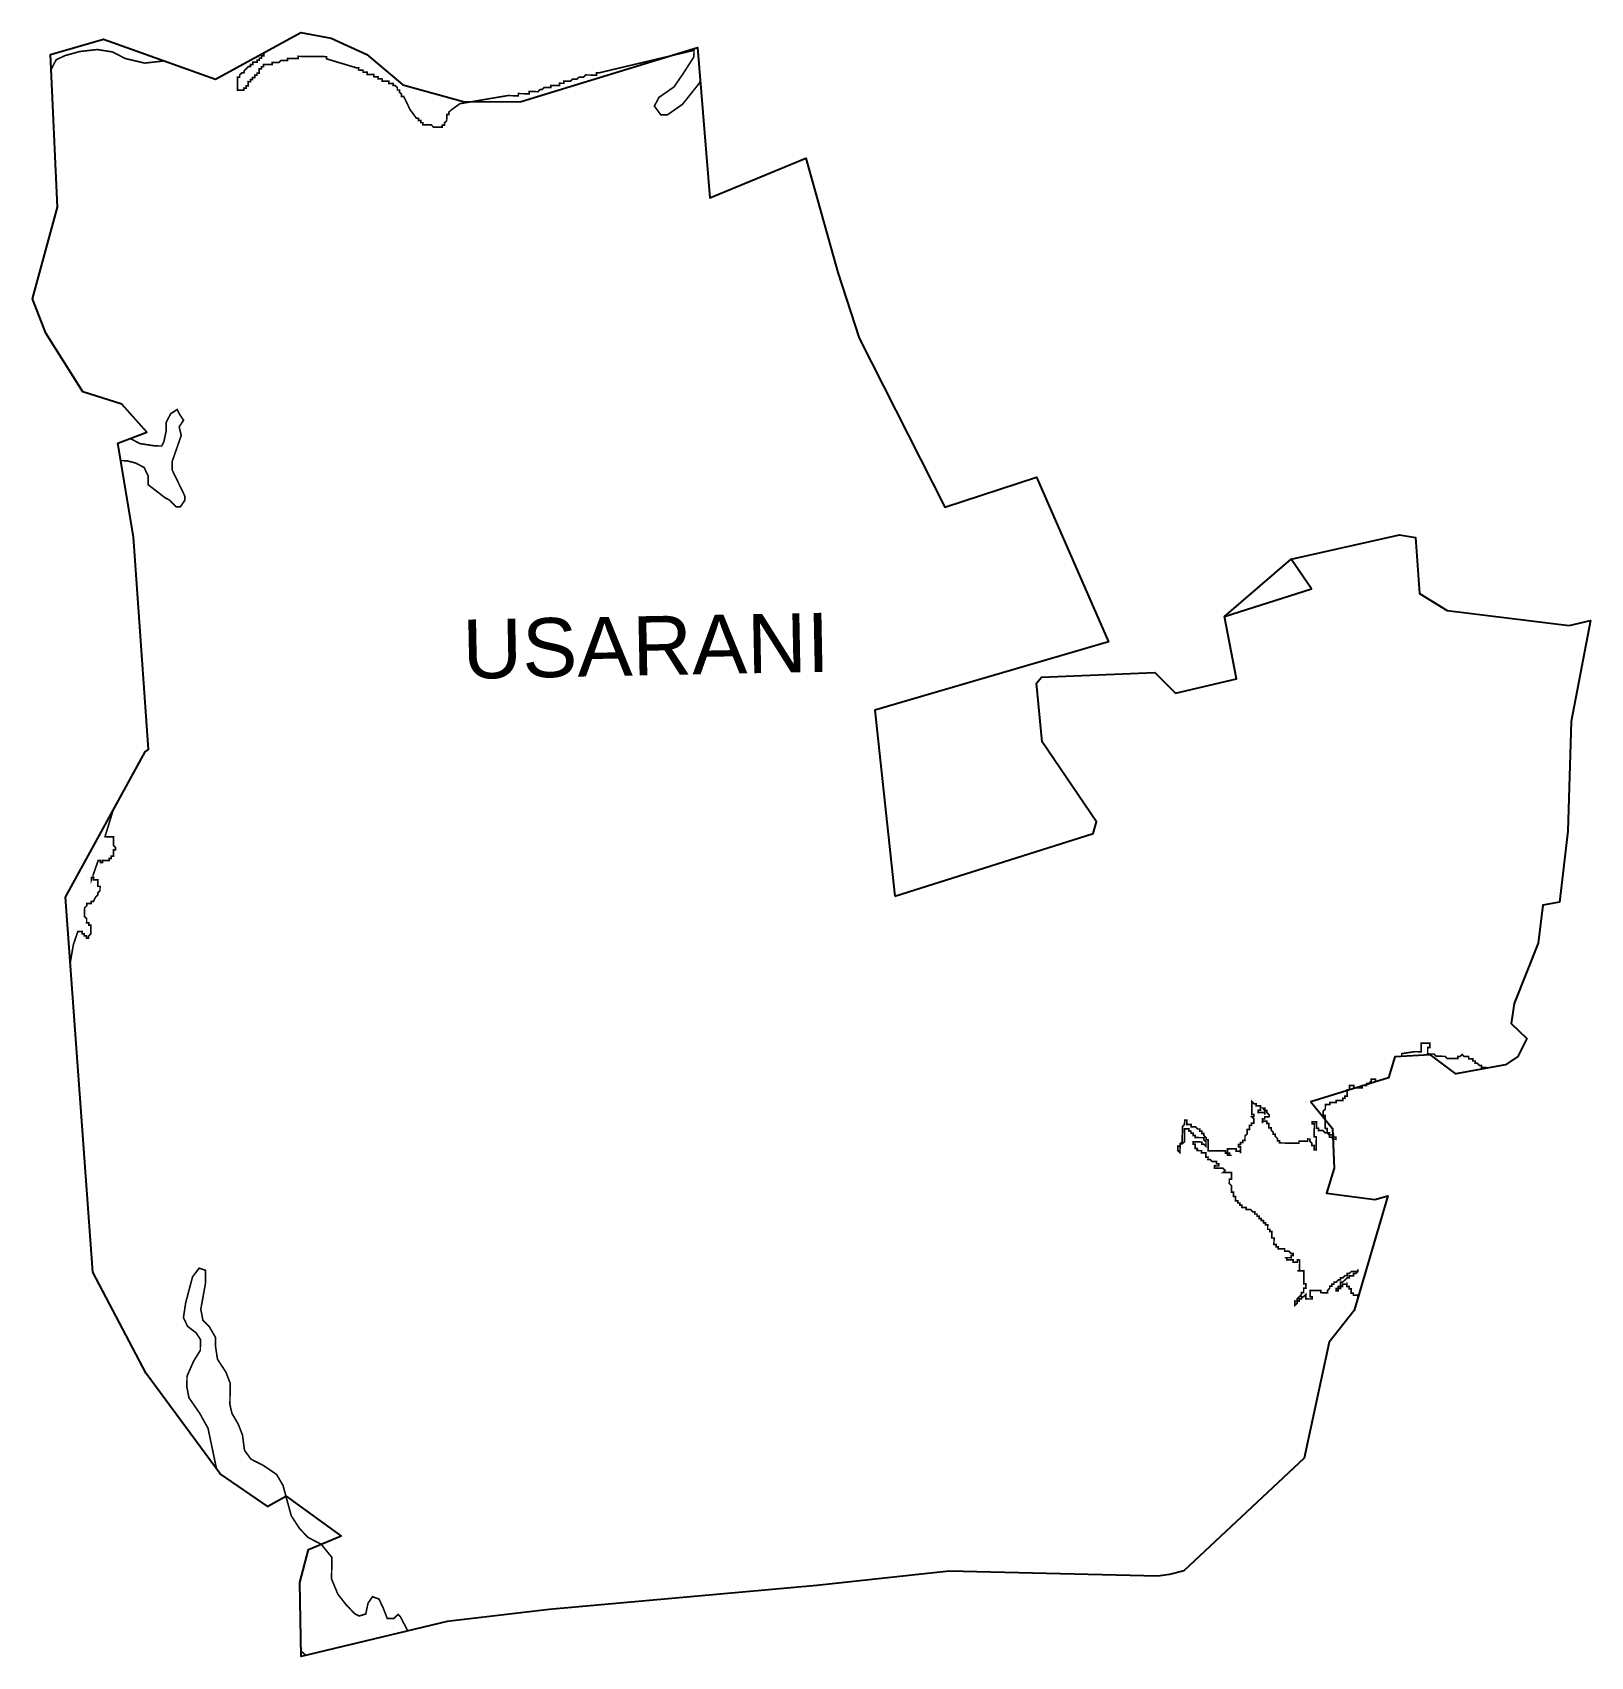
# Model space of a CAD drawing. Header units: metres. Extents: x 260418 to 263283, y 2165000 to 2167988.
import ezdxf

# ---------------------------------------------------------------- set-up
doc = ezdxf.new("R2010")
doc.units = ezdxf.units.M
for name, color, linetype in [('HAZARDS LINE', 1, 'Continuous'), ('village', 3, 'Continuous'), ('VILLAGE NAME', 250, 'Continuous')]:
    doc.layers.add(name, color=color, linetype=linetype)
doc.styles.get("Standard").update_dxf_attribs({"font": 'simplex.shx'})

msp = doc.modelspace()

# ---------------------------------------------------------------- linework, layer by layer
at = {"layer": 'HAZARDS LINE', "lineweight": 18, "const_width": 2.98}
for points in [[(260658.5, 2167935.7), (260655.8, 2167934.8), (260623.9, 2167931.2), (260588.2, 2167939.6), (260564.5, 2167951.8), (260536.7, 2167956.1), (260504.9, 2167952.6), (260477, 2167944.9), (260461, 2167937.2), (260451.7, 2167919.3)], [(261645.6, 2167897), (261641.4, 2167890.9), (261613.2, 2167855.5), (261585.1, 2167835.9), (261573.2, 2167836.1), (261561.4, 2167852.1), (261569.6, 2167868), (261597.6, 2167887.5), (261613.8, 2167911.2), (261634.1, 2167942.7), (261634.3, 2167954.7), (261618.3, 2167950.9), (261554.5, 2167935.8), (261458.8, 2167913.1), (261454.8, 2167913.1), (261454.8, 2167909.1), (261450.8, 2167909.2), (261446.8, 2167909.2), (261442.8, 2167909.3), (261438.9, 2167909.3), (261434.9, 2167909.4), (261430.9, 2167905.4), (261426.9, 2167905.5), (261422.9, 2167905.5), (261418.9, 2167901.6), (261414.9, 2167901.7), (261410.9, 2167901.7), (261406.9, 2167897.8), (261402.9, 2167897.8), (261398.9, 2167897.9), (261395, 2167897.9), (261394.9, 2167894), (261390.9, 2167894), (261387, 2167894.1), (261386.9, 2167890.1), (261382.9, 2167890.1), (261379, 2167890.2), (261375, 2167890.2), (261371, 2167890.3), (261371, 2167886.3), (261367, 2167886.3), (261363, 2167886.4), (261359, 2167886.4), (261355, 2167882.5), (261351, 2167882.6), (261347, 2167878.6), (261343, 2167878.7), (261339.1, 2167878.7), (261335.1, 2167878.8), (261331.1, 2167878.8), (261331.1, 2167874.8), (261327.1, 2167874.9), (261323.1, 2167874.9), (261319.1, 2167875), (261315.2, 2167875), (261311.2, 2167875.1), (261311.1, 2167871.1), (261307.2, 2167871.2), (261303.2, 2167871.2), (261299.2, 2167871.3), (261291.3, 2167871.4), (261203.6, 2167856.5), (261187.5, 2167844.8), (261183.5, 2167840.9), (261183.5, 2167836.9), (261179.5, 2167836.9), (261179.4, 2167833), (261179.4, 2167829), (261179.3, 2167825), (261175.3, 2167821.1), (261175.3, 2167817.1), (261171.3, 2167817.1), (261171.2, 2167813.2), (261167.3, 2167813.2), (261163.3, 2167813.3), (261159.3, 2167813.3), (261155.3, 2167813.4), (261151.4, 2167817.4), (261147.4, 2167817.4), (261143.5, 2167817.5), (261139.5, 2167817.5), (261135.5, 2167817.6), (261135.6, 2167821.6), (261131.6, 2167821.6), (261131.6, 2167825.6), (261127.7, 2167825.6), (261127.7, 2167829.6), (261123.7, 2167829.7), (261112, 2167845.7), (261100.4, 2167869.7), (261096.4, 2167869.8), (261096.4, 2167873.7), (261092.5, 2167877.8), (261092.6, 2167881.7), (261088.6, 2167881.8), (261088.6, 2167885.8), (261084.7, 2167889.8), (261080.7, 2167889.8), (261080.8, 2167893.8), (261076.8, 2167893.9), (261072.8, 2167893.9), (261072.9, 2167897.9), (261068.9, 2167897.9), (261064.9, 2167898), (261060.9, 2167898), (261061, 2167902), (261057, 2167902.1), (261053, 2167902.1), (261053.1, 2167906.1), (261049.1, 2167906.1), (261045.1, 2167906.2), (261045.2, 2167910.2), (261041.2, 2167910.2), (261037.2, 2167910.3), (261033.3, 2167910.3), (261033.3, 2167914.3), (261029.3, 2167914.3), (261025.4, 2167914.4), (261025.4, 2167918.4), (261021.4, 2167918.4), (261017.4, 2167918.5), (261017.5, 2167922.4), (261013.5, 2167922.5), (260958.1, 2167939.1), (260958.1, 2167943), (260954.1, 2167943.1), (260950.1, 2167943.1), (260946.2, 2167943.2), (260942.2, 2167943.2), (260938.2, 2167943.3), (260934.2, 2167943.3), (260930.3, 2167943.4), (260926.3, 2167943.4), (260922.3, 2167943.5), (260918.3, 2167943.5), (260914.4, 2167943.6), (260910.4, 2167943.6), (260906.4, 2167943.7), (260906.4, 2167939.7), (260902.4, 2167939.7), (260898.4, 2167939.8), (260894.4, 2167939.8), (260890.5, 2167939.9), (260886.5, 2167939.9), (260886.4, 2167936), (260882.5, 2167936), (260878.5, 2167936.1), (260874.5, 2167936.1), (260870.5, 2167932.2), (260866.5, 2167932.2), (260862.5, 2167932.3), (260858.6, 2167932.3), (260858.5, 2167928.4), (260854.5, 2167928.4), (260850.6, 2167928.4), (260846.6, 2167928.5), (260842.6, 2167928.5), (260842.6, 2167924.6), (260838.6, 2167924.6), (260838.5, 2167920.6), (260834.6, 2167920.7), (260834.5, 2167916.7), (260834.5, 2167912.7), (260830.5, 2167912.8), (260830.4, 2167908.8), (260826.5, 2167908.9), (260826.4, 2167904.9), (260822.4, 2167904.9), (260822.4, 2167901), (260818.4, 2167901), (260818.4, 2167897), (260814.4, 2167897.1), (260814.3, 2167893.1), (260814.3, 2167889.1), (260810.3, 2167889.2), (260810.3, 2167885.2), (260806.3, 2167885.2), (260806.2, 2167881.3), (260802.3, 2167881.3), (260798.3, 2167881.4), (260794.3, 2167881.4), (260794.4, 2167885.4), (260794.4, 2167889.4), (260794.5, 2167893.3), (260794.5, 2167897.3), (260794.6, 2167901.3), (260794.6, 2167905.3), (260798.6, 2167905.2), (260798.6, 2167909.2), (260802.6, 2167913.1), (260806.6, 2167913.1), (260806.7, 2167917.1), (260810.7, 2167921), (260814.7, 2167924.9), (260818.7, 2167924.9), (260818.7, 2167928.8), (260822.7, 2167928.8), (260822.8, 2167932.8), (260826.7, 2167932.7), (260830.7, 2167932.7), (260830.8, 2167936.6), (260834.7, 2167936.6), (260834.8, 2167940.6), (260838.8, 2167940.5), (260838.8, 2167944.5), (260842.8, 2167944.5), (260842.8, 2167948.4), (260846.8, 2167952.3)], [(260597, 2167240.8), (260615.4, 2167231.3), (260643.2, 2167227), (260655.1, 2167226.9), (260659.2, 2167234.8), (260663.4, 2167254.6), (260663.6, 2167270.5), (260671.7, 2167286.3), (260683.7, 2167294.1), (260687.6, 2167286.1), (260695.4, 2167274.1), (260687.3, 2167262.3), (260691.1, 2167246.3), (260674.6, 2167198.8), (260674.4, 2167182.9), (260682.2, 2167166.9), (260697.7, 2167134.9), (260697.6, 2167126.9), (260689.5, 2167115.1), (260681.6, 2167115.2), (260669.8, 2167127.3), (260661.9, 2167131.3), (260646.1, 2167143.5), (260630.4, 2167155.6), (260630.5, 2167171.5), (260622.8, 2167187.5), (260607, 2167195.6), (260591.1, 2167199.8), (260579.8, 2167200)], [(260565.9, 2166557.2), (260550.9, 2166508.3), (260554.8, 2166508.2), (260558.8, 2166508.2), (260562.8, 2166508.1), (260566.8, 2166508.1), (260566.7, 2166504.1), (260566.7, 2166500.1), (260566.6, 2166496.2), (260566.6, 2166492.2), (260570.5, 2166488.2), (260570.4, 2166484.2), (260566.5, 2166484.2), (260566.4, 2166480.2), (260566.4, 2166476.3), (260566.3, 2166472.3), (260562.4, 2166472.3), (260562.3, 2166468.4), (260558.3, 2166468.4), (260558.3, 2166464.4), (260554.3, 2166464.5), (260550.3, 2166464.5), (260546.4, 2166464.6), (260546.3, 2166460.6), (260542.3, 2166460.7), (260542.4, 2166464.6), (260538.4, 2166464.7), (260526, 2166429), (260526.1, 2166433), (260530.1, 2166433), (260530, 2166429), (260534, 2166428.9), (260538, 2166428.9), (260537.9, 2166424.9), (260537.9, 2166420.9), (260537.8, 2166417), (260541.8, 2166416.9), (260541.7, 2166412.9), (260541.7, 2166409), (260537.7, 2166405), (260537.6, 2166401.1), (260533.6, 2166397.1), (260529.5, 2166389.2), (260525.5, 2166389.3), (260525.5, 2166385.3), (260521.5, 2166385.3), (260517.5, 2166385.4), (260517.5, 2166381.4), (260513.5, 2166377.5), (260513.4, 2166373.5), (260513.4, 2166369.5), (260513.3, 2166365.6), (260513.3, 2166361.6), (260517.2, 2166357.6), (260517.2, 2166353.6), (260517.1, 2166349.6), (260521.1, 2166349.6), (260521, 2166345.6), (260525, 2166345.5), (260525, 2166341.6), (260524.9, 2166337.6), (260524.9, 2166333.6), (260524.8, 2166329.6), (260520.8, 2166325.7), (260520.7, 2166321.7), (260516.8, 2166321.8), (260516.8, 2166325.7), (260512.8, 2166325.8), (260512.9, 2166329.8), (260508.9, 2166329.8), (260509, 2166333.8), (260505, 2166333.8), (260501, 2166333.9), (260492.8, 2166310.1), (260486.9, 2166275.9)], [(262935.8, 2166104), (262935.8, 2166105.3), (262935.9, 2166109.2), (262959.8, 2166112.9), (262967.7, 2166112.8), (262971.7, 2166112.8), (262971.8, 2166116.8), (262971.8, 2166120.7), (262971.9, 2166124.7), (262971.9, 2166128.7), (262975.9, 2166128.6), (262979.9, 2166128.6), (262983.8, 2166128.5), (262987.8, 2166128.5), (262987.8, 2166124.5), (262987.7, 2166120.5), (262983.8, 2166120.6), (262983.7, 2166116.6), (262983.7, 2166112.6), (262983.6, 2166108.7), (262987.6, 2166108.6), (262991.6, 2166108.6), (262995.5, 2166108.5), (262999.5, 2166104.5), (263003.4, 2166104.4), (263007.4, 2166104.4), (263011.4, 2166104.3), (263015.4, 2166104.3), (263019.3, 2166100.3), (263023.3, 2166100.2), (263027.2, 2166100.2), (263031.2, 2166100.1), (263035.2, 2166100.1), (263039.2, 2166100), (263039.2, 2166104), (263043.2, 2166104), (263047.2, 2166107.9), (263051.1, 2166103.9), (263055.1, 2166103.8), (263059.1, 2166103.8), (263059.1, 2166099.8), (263063, 2166099.7), (263067, 2166099.7), (263067, 2166095.7), (263070.9, 2166095.7), (263070.9, 2166091.7), (263074.9, 2166091.6), (263078.8, 2166087.6), (263082.8, 2166087.6), (263082.7, 2166083.6), (263086.7, 2166083.5), (263090.7, 2166083.5), (263090.6, 2166081.9)], [(262855.6, 2165660.8), (262854.9, 2165660.8), (262854.9, 2165664.8), (262850.9, 2165664.8), (262847, 2165664.9), (262847, 2165668.9), (262843, 2165668.9), (262843.1, 2165672.9), (262843.1, 2165676.9), (262839.1, 2165676.9), (262839.2, 2165680.9), (262835.2, 2165680.9), (262835.3, 2165684.9), (262835.3, 2165688.9), (262835.3, 2165684.9), (262831.3, 2165685), (262827.3, 2165685), (262827.3, 2165681), (262823.3, 2165681.1), (262823.2, 2165677.1), (262819.3, 2165677.2), (262819.2, 2165673.2), (262815.2, 2165673.2), (262815.3, 2165677.2), (262819.3, 2165677.2), (262819.3, 2165681.1), (262823.3, 2165681.1), (262823.3, 2165685.1), (262823.4, 2165689), (262827.4, 2165689), (262831.4, 2165692.9), (262835.4, 2165696.8), (262839.4, 2165696.8), (262839.4, 2165700.8), (262843.4, 2165700.7), (262847.4, 2165700.7), (262847.4, 2165704.7), (262851.4, 2165704.6), (262855.4, 2165708.5), (262855.5, 2165712.5), (262855.4, 2165708.5), (262851.5, 2165708.6), (262847.5, 2165708.6), (262843.5, 2165708.7), (262839.5, 2165704.8), (262835.5, 2165704.8), (262835.5, 2165700.8), (262831.5, 2165700.9), (262827.5, 2165696.9), (262823.5, 2165697), (262823.4, 2165693), (262819.5, 2165693.1), (262815.4, 2165689.1), (262811.5, 2165689.2), (262811.4, 2165685.2), (262807.4, 2165685.3), (262807.4, 2165681.3), (262803.4, 2165681.3), (262803.4, 2165677.4), (262799.3, 2165673.4), (262799.3, 2165669.5), (262795.3, 2165669.5), (262791.3, 2165669.5), (262787.4, 2165669.6), (262787.4, 2165673.6), (262783.4, 2165673.6), (262779.5, 2165673.7), (262775.5, 2165673.7), (262771.5, 2165673.8), (262767.5, 2165673.8), (262767.5, 2165669.8), (262767.4, 2165665.9), (262767.4, 2165661.9), (262771.4, 2165661.8), (262771.3, 2165657.9), (262767.3, 2165657.9), (262763.4, 2165658), (262759.4, 2165658), (262759.4, 2165662), (262759.5, 2165666), (262755.5, 2165662), (262751.5, 2165662.1), (262751.4, 2165658.1), (262747.5, 2165658.2), (262747.4, 2165654.2), (262743.4, 2165654.2), (262743.4, 2165650.2), (262739.4, 2165646.3), (262739.4, 2165650.3), (262739.5, 2165654.3), (262743.4, 2165654.2), (262743.5, 2165658.2), (262747.5, 2165662.1), (262751.5, 2165666.1), (262751.6, 2165670), (262755.6, 2165670), (262755.6, 2165674), (262755.7, 2165677.9), (262759.6, 2165677.9), (262759.7, 2165681.9), (262759.7, 2165685.8), (262755.8, 2165685.9), (262755.8, 2165689.9), (262755.8, 2165693.8), (262755.9, 2165697.8), (262755.9, 2165701.8), (262756, 2165705.8), (262756, 2165709.8), (262752.1, 2165709.8), (262748.1, 2165709.8), (262744.1, 2165709.9), (262748.1, 2165709.8), (262748.1, 2165713.8), (262748.2, 2165717.8), (262748.2, 2165721.8), (262748.3, 2165725.8), (262748.3, 2165729.7), (262744.4, 2165729.8), (262744.3, 2165725.8), (262740.3, 2165725.9), (262736.4, 2165725.9), (262736.4, 2165729.9), (262732.4, 2165729.9), (262728.5, 2165730), (262724.5, 2165730), (262724.5, 2165734), (262720.6, 2165734), (262724.5, 2165734), (262728.5, 2165734), (262732.5, 2165733.9), (262732.5, 2165737.9), (262736.5, 2165737.8), (262736.6, 2165741.8), (262732.6, 2165741.9), (262728.6, 2165745.9), (262724.7, 2165745.9), (262720.7, 2165746), (262720.7, 2165750), (262716.8, 2165750), (262712.8, 2165750.1), (262708.8, 2165750.1), (262708.9, 2165754.1), (262704.9, 2165754.1), (262704.9, 2165758.1), (262701, 2165758.2), (262701, 2165762.1), (262701.1, 2165766.1), (262701.1, 2165770.1), (262697.1, 2165770.1), (262697.2, 2165774.1), (262697.2, 2165778.1), (262697.3, 2165782.1), (262693.3, 2165782.1), (262693.4, 2165786.1), (262689.4, 2165786.1), (262689.4, 2165790.1), (262689.5, 2165794.1), (262685.5, 2165794.1), (262685.5, 2165798.1), (262681.6, 2165798.2), (262681.6, 2165802.1), (262677.6, 2165802.2), (262677.7, 2165806.2), (262673.7, 2165806.2), (262673.8, 2165810.2), (262669.8, 2165810.2), (262669.8, 2165814.2), (262665.9, 2165814.3), (262665.9, 2165818.2), (262661.9, 2165818.3), (262658, 2165822.3), (262654, 2165822.4), (262650.1, 2165822.4), (262650.1, 2165826.4), (262646.1, 2165826.4), (262642.1, 2165826.5), (262642.2, 2165830.5), (262638.2, 2165830.5), (262638.3, 2165834.5), (262634.3, 2165834.5), (262634.3, 2165838.5), (262630.4, 2165838.6), (262630.4, 2165842.5), (262630.5, 2165846.5), (262626.5, 2165846.6), (262626.5, 2165850.5), (262626.6, 2165854.5), (262622.6, 2165854.6), (262622.7, 2165858.5), (262622.7, 2165862.5), (262622.8, 2165866.5), (262618.8, 2165870.5), (262618.9, 2165874.5), (262618.9, 2165878.5), (262622.9, 2165878.4), (262622.9, 2165882.4), (262623, 2165886.4), (262623, 2165890.4), (262619.1, 2165890.4), (262607.1, 2165890.5), (262611.2, 2165894.5), (262607.2, 2165898.5), (262603.3, 2165898.5), (262599.3, 2165898.6), (262595.3, 2165898.6), (262591.3, 2165898.7), (262591.4, 2165902.7), (262595.4, 2165902.6), (262599.3, 2165902.6), (262599.4, 2165906.5), (262595.4, 2165906.6), (262595.5, 2165910.6), (262591.5, 2165910.6), (262587.5, 2165910.7), (262583.6, 2165914.7), (262579.6, 2165914.7), (262579.7, 2165918.7), (262575.7, 2165918.8), (262575.7, 2165922.7), (262575.8, 2165926.7), (262571.8, 2165926.8), (262567.8, 2165926.8), (262567.9, 2165930.8), (262563.9, 2165930.8), (262559.9, 2165930.9), (262560, 2165934.9), (262556, 2165934.9), (262556, 2165938.9), (262556.1, 2165942.9), (262552.1, 2165942.9), (262552.2, 2165946.9), (262556.1, 2165946.8), (262560.1, 2165946.8), (262564.1, 2165946.8), (262568.1, 2165946.7), (262568, 2165942.7), (262572, 2165942.7), (262575.9, 2165938.7), (262576, 2165942.6), (262576, 2165946.6), (262572.1, 2165950.6), (262572.1, 2165954.6), (262568.2, 2165954.7), (262564.2, 2165954.7), (262560.2, 2165954.8), (262556.2, 2165954.8), (262556.3, 2165958.8), (262552.3, 2165958.8), (262552.4, 2165962.8), (262548.4, 2165962.9), (262548.4, 2165966.8), (262544.5, 2165966.9), (262544.5, 2165970.9), (262540.5, 2165970.9), (262536.5, 2165971), (262536.5, 2165967), (262536.5, 2165963), (262536.4, 2165959), (262536.4, 2165955), (262536.3, 2165951.1), (262536.3, 2165947.1), (262532.2, 2165943.2), (262528.3, 2165943.2), (262528.2, 2165939.2), (262528.2, 2165935.3), (262528.1, 2165931.3), (262528.1, 2165927.3), (262524.1, 2165931.3), (262524.2, 2165935.3), (262524.2, 2165939.3), (262528.2, 2165939.2), (262528.3, 2165943.2), (262532.3, 2165947.1), (262532.3, 2165951.1), (262532.4, 2165955.1), (262532.4, 2165959.1), (262532.5, 2165963), (262532.5, 2165967), (262532.6, 2165971), (262532.6, 2165975), (262536.6, 2165978.9), (262536.7, 2165982.9), (262536.7, 2165986.9), (262540.7, 2165986.8), (262540.7, 2165982.8), (262540.6, 2165978.9), (262544.6, 2165978.8), (262548.6, 2165978.8), (262548.5, 2165974.8), (262552.5, 2165974.7), (262556.5, 2165974.7), (262560.4, 2165970.7), (262564.4, 2165970.6), (262564.3, 2165966.6), (262568.3, 2165966.6), (262568.3, 2165962.6), (262572.2, 2165962.6), (262572.2, 2165958.6), (262576.1, 2165954.6), (262576.1, 2165950.6), (262580, 2165950.5), (262580, 2165946.6), (262579.9, 2165942.6), (262579.9, 2165938.6), (262579.8, 2165934.6), (262579.8, 2165930.7), (262583.8, 2165930.6), (262587.7, 2165930.6), (262591.7, 2165930.5), (262595.7, 2165930.5), (262599.7, 2165930.4), (262603.7, 2165930.4), (262607.6, 2165930.3), (262611.6, 2165930.3), (262611.6, 2165926.3), (262615.5, 2165926.2), (262615.5, 2165922.3), (262619.5, 2165922.2), (262623.4, 2165922.2), (262619.5, 2165922.2), (262619.5, 2165926.2), (262615.5, 2165926.2), (262615.6, 2165930.2), (262615.6, 2165934.2), (262619.6, 2165934.1), (262623.6, 2165934.1), (262627.6, 2165934), (262631.5, 2165934), (262631.5, 2165930), (262635.5, 2165930), (262639.4, 2165929.9), (262639.4, 2165925.9), (262639.4, 2165929.9), (262639.5, 2165933.9), (262639.5, 2165937.9), (262635.6, 2165937.9), (262635.6, 2165941.9), (262639.6, 2165941.9), (262639.6, 2165945.8), (262643.6, 2165945.8), (262643.7, 2165949.8), (262647.6, 2165949.7), (262647.7, 2165953.7), (262647.7, 2165957.7), (262651.8, 2165961.6), (262651.8, 2165965.6), (262651.9, 2165969.5), (262655.8, 2165969.5), (262655.9, 2165973.5), (262655.9, 2165977.4), (262659.9, 2165977.4), (262659.9, 2165981.4), (262663.9, 2165981.3), (262664, 2165985.3), (262664, 2165989.3), (262660.1, 2165993.3), (262664.1, 2165993.3), (262664.1, 2165997.2), (262660.1, 2165997.3), (262660.2, 2166001.3), (262660.2, 2166005.2), (262660.3, 2166009.2), (262660.4, 2166017.2), (262660.4, 2166021.1), (262664.4, 2166017.1), (262668.3, 2166017.1), (262668.3, 2166013.1), (262672.3, 2166013), (262676.2, 2166013), (262676.2, 2166009), (262676.1, 2166005), (262672.2, 2166005.1), (262672.1, 2166001.1), (262676.1, 2166001.1), (262680.1, 2166001), (262684, 2166001), (262684, 2165997), (262684, 2166001), (262684.1, 2166004.9), (262684.1, 2166008.9), (262680.2, 2166009), (262684.1, 2166004.9), (262688.1, 2166004.9), (262688, 2166000.9), (262692, 2165996.9), (262691.9, 2165992.9), (262687.9, 2165993), (262683.9, 2165993), (262683.9, 2165989), (262679.9, 2165989.1), (262679.9, 2165985.1), (262679.8, 2165981.1), (262679.9, 2165985.1), (262683.9, 2165985.1), (262687.8, 2165985), (262687.8, 2165981), (262691.8, 2165981), (262691.7, 2165977), (262691.7, 2165973), (262695.6, 2165973), (262695.6, 2165969), (262699.5, 2165965), (262699.5, 2165961), (262703.4, 2165961), (262703.4, 2165957), (262707.3, 2165953), (262707.3, 2165949), (262711.2, 2165948.9), (262711.2, 2165945), (262715.2, 2165944.9), (262719.2, 2165944.9), (262723.1, 2165944.8), (262727.1, 2165944.8), (262731.1, 2165944.7), (262735.1, 2165944.7), (262739, 2165944.6), (262743, 2165944.6), (262747, 2165944.5), (262747, 2165948.5), (262751, 2165948.4), (262755, 2165948.4), (262759, 2165948.3), (262762.9, 2165948.3), (262763, 2165952.3), (262767, 2165952.2), (262766.9, 2165948.2), (262770.8, 2165944.2), (262770.8, 2165940.2), (262774.8, 2165940.2), (262774.7, 2165936.2), (262774.7, 2165932.2), (262778.6, 2165932.2), (262778.7, 2165936.2), (262778.7, 2165940.2), (262778.8, 2165944.1), (262778.8, 2165948.1), (262778.9, 2165952.1), (262778.9, 2165956.1), (262775, 2165956.1), (262775, 2165960.1), (262775.1, 2165964.1), (262775.1, 2165968), (262775.2, 2165972), (262775.2, 2165976), (262775.3, 2165980), (262771.3, 2165980), (262771.3, 2165984), (262775.3, 2165983.9), (262779.3, 2165983.9), (262779.2, 2165979.9), (262779.2, 2165975.9), (262779.1, 2165972), (262783.1, 2165971.9), (262783.1, 2165967.9), (262787, 2165967.9), (262791, 2165967.8), (262794.9, 2165963.8), (262798.9, 2165963.8), (262802.8, 2165959.7), (262802.8, 2165955.8), (262806.8, 2165955.7), (262810.7, 2165951.7), (262814.7, 2165951.6), (262814.7, 2165955.6), (262810.7, 2165955.7), (262810.8, 2165959.6), (262806.8, 2165959.7), (262802.8, 2165959.7), (262802.9, 2165963.7), (262798.9, 2165963.8), (262799, 2165967.7), (262799, 2165971.7), (262795, 2165971.8), (262795.1, 2165975.7), (262795.1, 2165979.7), (262795.2, 2165983.7), (262795.2, 2165987.7), (262795.3, 2165991.7), (262795.3, 2165995.6), (262791.3, 2165995.7), (262791.4, 2165999.7), (262791.4, 2166003.6), (262795.5, 2166007.6), (262795.5, 2166011.5), (262795.6, 2166015.5), (262799.5, 2166015.5), (262803.5, 2166015.4), (262803.6, 2166019.4), (262807.5, 2166019.3), (262811.5, 2166019.3), (262815.5, 2166019.2), (262815.5, 2166023.2), (262819.5, 2166023.2), (262823.5, 2166023.1), (262827.5, 2166023.1), (262827.5, 2166027.1), (262831.5, 2166027), (262831.5, 2166031), (262835.5, 2166030.9), (262835.6, 2166034.9), (262835.6, 2166038.9), (262835.7, 2166042.9), (262839.6, 2166042.8), (262839.7, 2166046.8), (262839.7, 2166050.8), (262843.7, 2166050.7), (262847.7, 2166050.7), (262847.6, 2166046.7), (262851.6, 2166046.6), (262855.6, 2166046.6), (262859.6, 2166046.5), (262863.5, 2166046.5), (262863.6, 2166050.5), (262867.6, 2166050.4), (262871.5, 2166050.4), (262871.6, 2166054.4), (262875.6, 2166054.3), (262879.6, 2166058.2), (262879.6, 2166062.2), (262883.6, 2166062.2), (262887.6, 2166062.1), (262887.6, 2166058.1), (262889.9, 2166058.1)], [(260756.8, 2165344.1), (260755.4, 2165348.4), (260740.4, 2165420.2), (260724.8, 2165448.2), (260705.3, 2165476.3), (260701.5, 2165496.2), (260701.8, 2165516.1), (260714, 2165543.8), (260726.2, 2165563.5), (260726.5, 2165583.4), (260718.6, 2165595.5), (260702.9, 2165607.6), (260695.1, 2165623.6), (260699.4, 2165651.4), (260712, 2165698.9), (260724.1, 2165714.7), (260736, 2165710.6), (260735.7, 2165686.7), (260727.1, 2165639.1), (260730.9, 2165619.2), (260742.7, 2165607.1), (260754.3, 2165587.1), (260754.1, 2165571.2), (260757.8, 2165547.2), (260773.4, 2165523.2), (260781.1, 2165503.2), (260780.7, 2165463.4), (260784.4, 2165447.5), (260796.1, 2165427.5), (260803.8, 2165407.5), (260807.5, 2165379.6), (260819.2, 2165363.5), (260842.9, 2165351.3), (260866.6, 2165335.1), (260878.3, 2165315.1), (260893.5, 2165259.2), (260909.1, 2165235.2), (260924.8, 2165219.1), (260948.5, 2165206.9), (260968.1, 2165182.8), (260967.9, 2165162.9), (260967.6, 2165143), (260979.2, 2165115), (260994.9, 2165094.9), (261010.6, 2165078.8), (261018.5, 2165074.8), (261030.5, 2165078.6), (261034.7, 2165098.4), (261042.8, 2165110.3), (261054.7, 2165106.1), (261062.4, 2165090.1), (261070.1, 2165070.1), (261082, 2165070), (261090.1, 2165077.9), (261094, 2165073.8), (261107.8, 2165047.5)], [(260920.2, 2165002.3), (260914.3, 2165008.4), (260911.7, 2165008.9)]]:
    msp.add_lwpolyline(points, dxfattribs=at)
at = {"layer": 'village', "color": 3}
for points in [[(262003.5, 2166398.9, 0), (262368.2, 2166514.2, 0), (262374.4, 2166535.5, 0), (262274.6, 2166682.6, 0), (262264.4, 2166790.6, 0), (262273.6, 2166801.9, 0), (262481.8, 2166810, 0), (262520, 2166772, 0), (262631.9, 2166798.8, 0), (262609.7, 2166913.3, 0), (262732.6, 2167018.5, 0), (262931.7, 2167063.5, 0), (262961.2, 2167058.9, 0), (262968.6, 2166955.8, 0), (263019.8, 2166924.1, 0), (263243.9, 2166896.5, 0), (263283.2, 2166906.1, 0), (263247.7, 2166720, 0), (263241.8, 2166518.5, 0), (263226.2, 2166387.8, 0), (263195.6, 2166382.6, 0), (263186.7, 2166312.4, 0), (263143, 2166201.3, 0), (263137.4, 2166164.8, 0), (263166.1, 2166137, 0), (263149.8, 2166104, 0), (263127.1, 2166088.5, 0), (263035.8, 2166072.1, 0), (262988.9, 2166107.1, 0), (262923.2, 2166103.3, 0), (262911.5, 2166064.8, 0), (262769.1, 2166020.7, 0), (262808.5, 2165971.3, 0), (262811.7, 2165898.6, 0), (262797.8, 2165852.8, 0), (262886.8, 2165840.9, 0), (262910.4, 2165847.9, 0), (262848.5, 2165636.7, 0), (262802.5, 2165578.8, 0), (262756.6, 2165365.2, 0), (262535.1, 2165158.2, 0), (262508.8, 2165151.3, 0), (262487.4, 2165148.3, 0), (262103.8, 2165157.2, 0), (261860.1, 2165131.1, 0), (261367.7, 2165086.8, 0), (261180.1, 2165064.9, 0), (260911.8, 2165000.3, 0), (260909.2, 2165136.5, 0), (260925, 2165196.9, 0), (260985.1, 2165222.4, 0), (260884.8, 2165295.4, 0), (260850.5, 2165276, 0), (260762.6, 2165336.1, 0), (260626.9, 2165520.9, 0), (260528.3, 2165707.4, 0), (260478, 2166396.9, 0), (260624.7, 2166664.6, 0), (260630.9, 2166668.8, 0), (260603.3, 2167060.1, 0), (260574.3, 2167232.1, 0), (260627.6, 2167252.4, 0), (260581.6, 2167304.1, 0), (260509.9, 2167326.6, 0), (260441.9, 2167434.4, 0), (260417.5, 2167497.6, 0), (260463.6, 2167666, 0), (260450.4, 2167946.8, 0), (260548.2, 2167975, 0), (260754.3, 2167901.6, 0), (260911, 2167987.5, 0), (260966.7, 2167977.3, 0), (261032.3, 2167947, 0), (261098.5, 2167891.1, 0), (261212.3, 2167860, 0), (261316.6, 2167860.7, 0), (261640.4, 2167960.1, 0), (261663.2, 2167683.1, 0), (261839.8, 2167756.3, 0), (261898.7, 2167545.8, 0), (261938.2, 2167425.5, 0), (262095.7, 2167114.6, 0), (262264.1, 2167169.3, 0), (262396.7, 2166867, 0), (261966.6, 2166740.9, 0)], [(262003.5, 2166398.9, 0), (262368.2, 2166514.2, 0), (262374.4, 2166535.5, 0), (262274.6, 2166682.6, 0), (262264.4, 2166790.6, 0), (262273.6, 2166801.9, 0), (262481.8, 2166810, 0), (262520, 2166772, 0), (262631.9, 2166798.8, 0), (262609.7, 2166913.3, 0), (262770.1, 2166963.9, 0), (262732.6, 2167018.5, 0), (262931.7, 2167063.5, 0), (262961.2, 2167058.9, 0), (262968.6, 2166955.8, 0), (263019.8, 2166924.1, 0), (263243.9, 2166896.5, 0), (263283.2, 2166906.1, 0), (263247.7, 2166720, 0), (263241.8, 2166518.5, 0), (263226.2, 2166387.8, 0), (263195.6, 2166382.6, 0), (263186.7, 2166312.4, 0), (263143, 2166201.3, 0), (263137.4, 2166164.8, 0), (263166.1, 2166137, 0), (263149.8, 2166104, 0), (263127.1, 2166088.5, 0), (263035.8, 2166072.1, 0), (262988.9, 2166107.1, 0), (262923.2, 2166103.3, 0), (262911.5, 2166064.8, 0), (262769.1, 2166020.7, 0), (262808.5, 2165971.3, 0), (262811.7, 2165898.6, 0), (262797.8, 2165852.8, 0), (262886.8, 2165840.9, 0), (262910.4, 2165847.9, 0), (262848.5, 2165636.7, 0), (262802.5, 2165578.8, 0), (262756.6, 2165365.2, 0), (262535.1, 2165158.2, 0), (262508.8, 2165151.3, 0), (262487.4, 2165148.3, 0), (262103.8, 2165157.2, 0), (261860.1, 2165131.1, 0), (261367.7, 2165086.8, 0), (261180.1, 2165064.9, 0), (260911.8, 2165000.3, 0), (260909.2, 2165136.5, 0), (260925, 2165196.9, 0), (260985.1, 2165222.4, 0), (260884.8, 2165295.4, 0), (260850.5, 2165276, 0), (260762.6, 2165336.1, 0), (260626.9, 2165520.9, 0), (260528.3, 2165707.4, 0), (260478, 2166396.9, 0), (260624.7, 2166664.6, 0), (260630.9, 2166668.8, 0), (260603.3, 2167060.1, 0), (260574.3, 2167232.1, 0), (260627.6, 2167252.4, 0), (260581.6, 2167304.1, 0), (260509.9, 2167326.6, 0), (260441.9, 2167434.4, 0), (260417.5, 2167497.6, 0), (260463.6, 2167666, 0), (260450.4, 2167946.8, 0), (260548.2, 2167975, 0), (260754.3, 2167901.6, 0), (260911, 2167987.5, 0), (260966.7, 2167977.3, 0), (261032.3, 2167947, 0), (261098.5, 2167891.1, 0), (261212.3, 2167860, 0), (261316.6, 2167860.7, 0), (261640.4, 2167960.1, 0), (261663.2, 2167683.1, 0), (261839.8, 2167756.3, 0), (261898.7, 2167545.8, 0), (261938.2, 2167425.5, 0), (262095.7, 2167114.6, 0), (262264.1, 2167169.3, 0), (262396.7, 2166867, 0), (261966.6, 2166740.9, 0)]]:
    msp.add_polyline3d(points, close=True, dxfattribs=at)

# ---------------------------------------------------------------- texts
at = {"layer": 'VILLAGE NAME', "insert": (261207.4, 2166907.4), "char_height": 108.748, "attachment_point": 1, "rotation": 1.1028}
msp.add_mtext_dynamic_manual_height_columns('{\\fArial|b0|i0|c0|p34;USARANI}', width=726.929, gutter_width=543.7, heights=[0], dxfattribs=at)
msp.add_mtext_dynamic_manual_height_columns('{\\fArial|b0|i0|c0|p34;USARANI}', width=726.929, gutter_width=543.7, heights=[0], dxfattribs=at)

doc.saveas('drawing.dxf')
